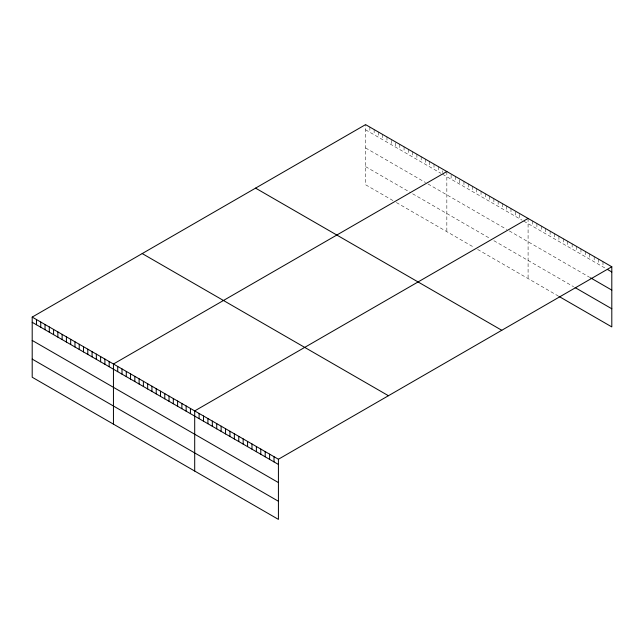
<?xml version="1.0" encoding="UTF-8"?>
<svg xmlns="http://www.w3.org/2000/svg" width="644" height="644" viewBox="0 0 644 644"><rect width="100%" height="100%" fill="white"/><g stroke="black" fill="none" stroke-linecap="round" stroke-linejoin="round"><path stroke-width="0.48" stroke-dasharray="3.22 2.42" d="M365.583 129.814L440.85 173.268M442.557 174.258L522.099 220.176M523.814 221.166L605.924 268.572M365.583 147.943L425.459 182.51M428.019 183.991L506.707 229.425M509.275 230.906L589.767 277.379M365.583 166.627L410.912 192.798M412.627 193.788L489.601 238.224M493.876 240.695L573.619 286.733M392.953 200.558L365.583 184.756L365.583 124.614M396.374 202.538L474.209 247.465M477.631 249.445L558.195 295.958M602.985 261.673L602.985 266.882M598.582 259.13L598.582 264.338M594.179 256.586L594.179 261.794M589.767 254.042L589.767 259.25M585.364 251.498L585.364 256.706M580.96 248.954L580.96 254.163M576.549 246.411L576.549 251.619M572.146 243.867L572.146 249.075M567.742 241.323L567.742 246.531M563.331 238.779L563.331 243.987M558.928 236.235L558.928 241.444M554.524 233.692L554.524 238.9M550.121 231.148L550.121 236.356M545.71 228.604L545.71 233.812M541.306 226.06L541.306 231.268M536.903 223.516L536.903 228.725M532.491 220.973L532.491 226.181M528.088 218.429L528.088 278.578M519.531 214.363L519.531 218.694M515.256 211.892L515.256 216.231M510.982 208.559L510.982 213.76M506.707 206.088L506.707 211.288M502.433 203.617L502.433 208.825M498.15 201.153L498.15 206.354M493.876 198.682L493.876 203.882M489.601 196.211L489.601 201.411M485.326 193.739L485.326 198.948M481.044 191.276L481.044 196.476M476.769 188.805L476.769 194.005M472.495 186.333L472.495 191.542M468.22 183.87L468.22 189.07M463.946 181.399L463.946 186.599M459.663 179.797L459.663 184.136M455.389 176.464L455.389 181.664M451.114 174.862L451.114 179.193M446.839 171.521L446.839 231.671M442.557 170.789L442.557 172.52M438.282 166.587L438.282 171.787M434.008 164.115L434.008 169.316M429.733 161.644L429.733 166.852M425.459 159.181L425.459 164.381M421.176 156.709L421.176 161.91M416.901 154.238L416.901 159.446M412.627 151.775L412.627 156.975M408.352 149.303L408.352 154.504M404.07 146.832L404.07 152.032M399.795 144.361L399.795 149.569M395.521 142.759L395.521 147.098M391.246 140.295L391.246 144.626M386.972 136.955L386.972 142.163M382.689 134.491L382.689 139.692M378.414 132.02L378.414 137.22M374.14 129.549L374.14 134.757M369.865 127.085L369.865 132.286"/><path stroke-width="0.97" d="M611.8 266.761L278.417 459.244L278.417 519.386L32.2 377.239L32.2 317.089L365.583 124.614L611.8 266.761L611.8 326.911L558.928 296.385M446.839 171.521L113.449 364.005L113.449 424.146M528.088 218.429L194.697 410.912L194.697 471.054M607.397 269.425L611.8 271.969M590.508 277.806L611.8 290.098M575.084 287.578L611.8 308.774M255.571 188.129L501.781 330.283M142.219 253.575L388.429 395.722M32.2 317.089L278.417 459.244M32.2 322.298L278.417 464.445M32.2 340.426L278.417 482.573M32.2 359.102L278.417 501.257M274.006 456.701L274.006 461.901M269.603 454.157L269.603 459.357M265.199 451.613L265.199 456.813M260.788 449.069L260.788 454.27M256.384 446.525L256.384 451.726M251.981 443.982L251.981 449.182M247.57 441.438L247.57 446.638M243.166 438.894L243.166 444.094M238.763 436.35L238.763 441.551M234.352 433.806L234.352 439.007M229.948 431.263L229.948 436.463M225.545 428.719L225.545 433.919M221.133 426.175L221.133 431.375M216.73 423.631L216.73 428.832M212.327 421.087L212.327 426.288M207.915 418.544L207.915 423.744M203.512 416L203.512 421.2M199.109 413.456L199.109 418.656M190.423 408.441L190.423 413.641M186.148 405.97L186.148 411.178M181.874 403.506L181.874 408.707M177.599 401.035L177.599 406.235M173.317 398.564L173.317 403.772M169.042 396.1L169.042 401.301M164.767 393.629L164.767 398.829M160.493 391.158L160.493 396.366M156.21 388.694L156.21 393.895M151.936 386.223L151.936 391.423M147.661 383.752L147.661 388.96M143.387 381.28L143.387 386.489M139.112 378.817L139.112 384.017M134.829 376.346L134.829 381.546M130.555 373.874L130.555 379.083M126.28 371.411L126.28 376.611M122.006 368.94L122.006 374.14M117.723 366.468L117.723 371.677M109.174 361.534L109.174 366.734M104.9 359.062L104.9 364.271M100.625 356.591L100.625 361.799M96.342 354.128L96.342 359.328M92.068 351.656L92.068 356.857M87.793 349.185L87.793 354.393M83.519 346.722L83.519 351.922M79.236 344.25L79.236 349.451M74.962 341.779L74.962 346.987M70.687 339.316L70.687 344.516M66.413 336.844L66.413 342.045M62.138 334.373L62.138 339.581M57.855 331.902L57.855 337.11M53.581 329.438L53.581 334.639M49.306 326.967L49.306 332.167M45.032 324.496L45.032 329.704M40.749 322.032L40.749 327.233M36.475 319.561L36.475 324.761"/></g></svg>
